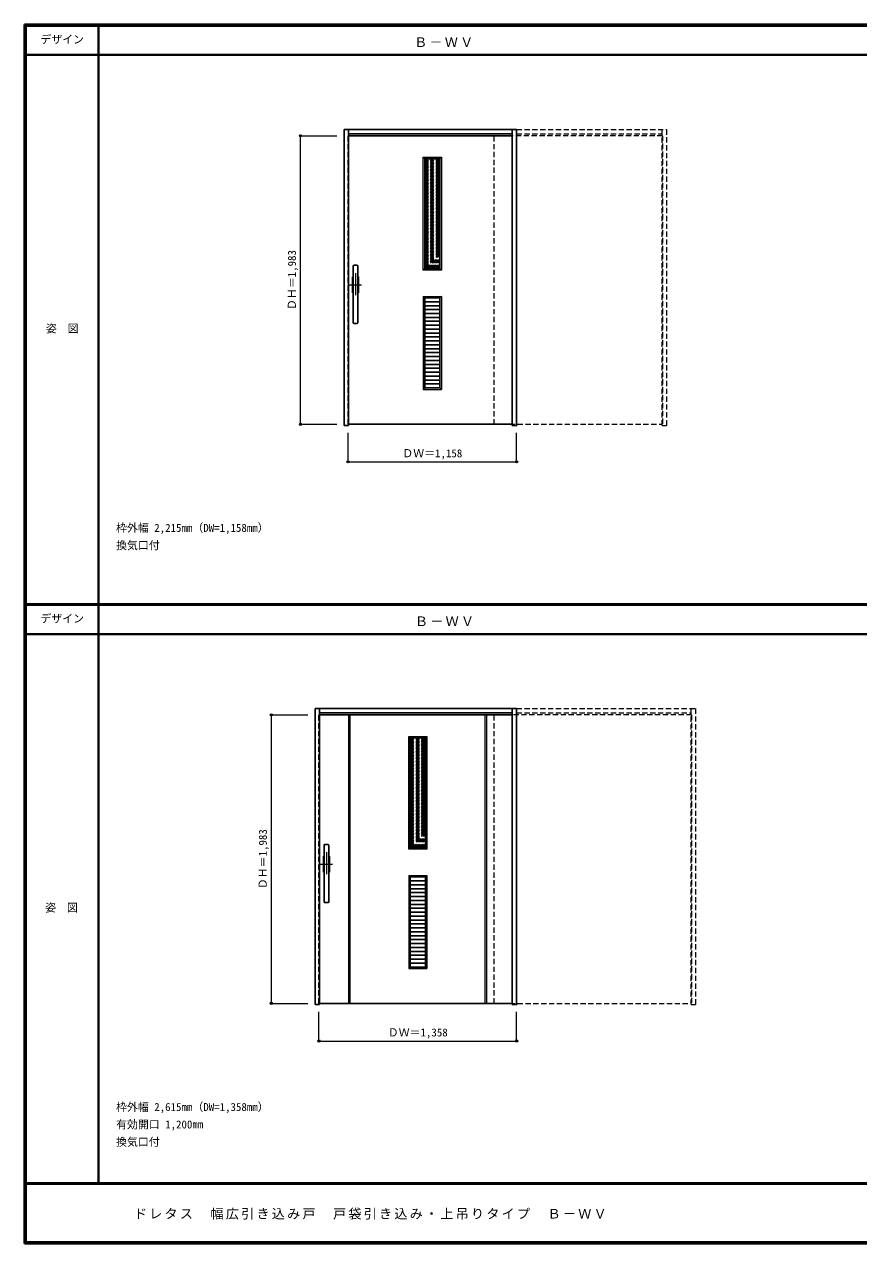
# Model space of a CAD drawing. Units: millimetres, scale not verified. Extents: x -6000 to 5700, y -4307 to 4175.
# Drawn here: x -6000 to -267, y -4205 to 4175 of the extents above; entities that cross this region are included whole.
import ezdxf
from ezdxf.enums import TextEntityAlignment as Align

# ---------------------------------------------------------------- set-up
doc = ezdxf.new("R2010")
doc.units = ezdxf.units.MM
doc.header["$LTSCALE"] = 30
doc.header["$PDMODE"] = 32
doc.header["$PDSIZE"] = 15
doc.linetypes.add('CHAIN1', pattern=[8, 5, -1, 1, -1])
doc.linetypes.add('DASHED1', pattern=[1.8, 1.2, -0.6])
for name, color, linetype, lineweight in [('0-1_通り芯', 4, 'CHAIN1', 9), ('0-2_扉', 4, 'DASHED1', 9), ('0-3_仕上げ', 3, 'Continuous', 25), ('0-4_枠', 3, 'Continuous', 25), ('0-B_寸法', 4, 'Continuous', 9), ('0-C_ハッチ', 4, 'DASHED1', 9), ('0-D_ﾊﾞｰ引き手', 3, 'Continuous', 25), ('F-1_枠', 6, 'Continuous', 40), ('F-A_文字', 7, 'Continuous', 18)]:
    doc.layers.add(name, color=color, linetype=linetype, lineweight=lineweight)
doc.layers.add('0-A_文字', color=7, linetype='Continuous')
doc.styles.add('ＭＳ ゴシック', font='')
doc.styles.get('ＭＳ ゴシック').set_extended_font_data('MS Gothic')

msp = doc.modelspace()

# ---------------------------------------------------------------- linework, layer by layer
at = {"layer": '0-1_通り芯'}
for p, q in [((-3724.5, 2465), (-3724.5, 2303)), ((-3765.5, 2384), (-3683.5, 2384)), ((-3924.5, -1515.5), (-3924.5, -1677.5)), ((-3965.5, -1596.5), (-3883.5, -1596.5))]:
    msp.add_line(p, q, dxfattribs=at)
at = {"layer": '0-2_扉'}
for p, q in [((-3772.5, 3409.5), (-3775.5, 3409.5)), ((-3775.5, 1426.5), (-3775.5, 3409.5)), ((-1614.5, 3409.5), (-2772.5, 3409.5)), ((-2772.5, 1426.5), (-2772.5, 3409.5)), ((-2617.5, 3409.5), (-2617.5, 1426.5)), ((-1614.5, 3409.5), (-1614.5, 1426.5)), ((-3772.5, 1426.5), (-3775.5, 1426.5)), ((-2772.5, 1426.5), (-1614.5, 1426.5)), ((-3972.5, -571), (-3975.5, -571)), ((-3975.5, -2554), (-3975.5, -571)), ((-2772.5, -2554), (-2772.5, -571)), ((-1414.5, -571), (-2772.5, -571)), ((-2617.5, -571), (-2617.5, -2554)), ((-1414.5, -571), (-1414.5, -2554)), ((-3972.5, -2554), (-3975.5, -2554)), ((-2772.5, -2554), (-1414.5, -2554))]:
    msp.add_line(p, q, dxfattribs=at)
at = {"layer": '0-2_扉', "color": 3, "linetype": 'Continuous', "lineweight": 25}
for p, q in [((-2647.5, 3409.5), (-3772.5, 3409.5)), ((-3772.5, 1426.5), (-2647.5, 1426.5)), ((-2647.5, -571), (-3972.5, -571)), ((-3972.5, -2554), (-2647.5, -2554))]:
    msp.add_line(p, q, dxfattribs=at)
at = {"layer": '0-3_仕上げ', "color": 7, "lineweight": 18}
for p, q in [((-3259, 3261.5), (-3249, 3251.5)), ((-3259, 3261.5), (-3134, 3261.5)), ((-3134, 3261.5), (-3144, 3251.5)), ((-3134, 3261.5), (-3134, 2486.5)), ((-3249, 2496.5), (-3259, 2486.5)), ((-3144, 2496.5), (-3134, 2486.5)), ((-3259, 2305.5), (-3259, 1666.5)), ((-3259, 2305.5), (-3249, 2295.5)), ((-3259, 2305.5), (-3134, 2305.5)), ((-3134, 2305.5), (-3144, 2295.5)), ((-3134, 2305.5), (-3134, 1666.5)), ((-3249, 1676.5), (-3259, 1666.5)), ((-3144, 1676.5), (-3134, 1666.5)), ((-3259, 1666.5), (-3134, 1666.5)), ((-3770.5, -2554), (-3770.5, -571)), ((-3760.5, -2554), (-3760.5, -571)), ((-2832.5, -2554), (-2832.5, -571)), ((-2822.5, -2554), (-2822.5, -571)), ((-3359, -719), (-3349, -729)), ((-3359, -719), (-3234, -719)), ((-3234, -719), (-3244, -729)), ((-3234, -719), (-3234, -1494)), ((-3349, -1484), (-3359, -1494)), ((-3244, -1484), (-3234, -1494)), ((-3359, -1675), (-3359, -2314)), ((-3359, -1675), (-3349, -1685)), ((-3359, -1675), (-3234, -1675)), ((-3234, -1675), (-3244, -1685)), ((-3234, -1675), (-3234, -2314)), ((-3349, -2304), (-3359, -2314)), ((-3359, -2314), (-3234, -2314)), ((-3244, -2304), (-3234, -2314))]:
    msp.add_line(p, q, dxfattribs=at)
at = {"layer": '0-3_仕上げ'}
for p, q in [((-3249, 3251.5), (-3144, 3251.5)), ((-3249, 3251.5), (-3249, 2496.5)), ((-3144, 3251.5), (-3144, 2496.5)), ((-3249, 2496.5), (-3144, 2496.5)), ((-3249, 2295.5), (-3249, 1676.5)), ((-3144, 2295.5), (-3249, 2295.5)), ((-3144, 2268.59), (-3249, 2268.59)), ((-3144, 1676.5), (-3144, 2295.5)), ((-3144, 2241.67), (-3249, 2241.67)), ((-3144, 2214.76), (-3249, 2214.76)), ((-3144, 2187.85), (-3249, 2187.85)), ((-3144, 2160.93), (-3249, 2160.93)), ((-3144, 2134.02), (-3249, 2134.02)), ((-3144, 2107.11), (-3249, 2107.11)), ((-3144, 2080.2), (-3249, 2080.2)), ((-3144, 2053.28), (-3249, 2053.28)), ((-3144, 2026.37), (-3249, 2026.37)), ((-3144, 1999.46), (-3249, 1999.46)), ((-3144, 1972.54), (-3249, 1972.54)), ((-3144, 1945.63), (-3249, 1945.63)), ((-3144, 1918.72), (-3249, 1918.72)), ((-3144, 1891.8), (-3249, 1891.8)), ((-3144, 1864.89), (-3249, 1864.89)), ((-3144, 1837.98), (-3249, 1837.98)), ((-3144, 1811.07), (-3249, 1811.07)), ((-3144, 1784.15), (-3249, 1784.15)), ((-3144, 1757.24), (-3249, 1757.24)), ((-3144, 1730.33), (-3249, 1730.33)), ((-3144, 1703.41), (-3249, 1703.41)), ((-3249, 1676.5), (-3144, 1676.5)), ((-3349, -729), (-3244, -729)), ((-3349, -729), (-3349, -1484)), ((-3244, -729), (-3244, -1484)), ((-3349, -1484), (-3244, -1484)), ((-3349, -1685), (-3349, -2304)), ((-3244, -1685), (-3349, -1685)), ((-3244, -1711.91), (-3349, -1711.91)), ((-3244, -1738.83), (-3349, -1738.83)), ((-3244, -2304), (-3244, -1685)), ((-3244, -1765.74), (-3349, -1765.74)), ((-3244, -1792.65), (-3349, -1792.65)), ((-3244, -1819.57), (-3349, -1819.57)), ((-3244, -1846.48), (-3349, -1846.48)), ((-3244, -1873.39), (-3349, -1873.39)), ((-3244, -1900.3), (-3349, -1900.3)), ((-3244, -1927.22), (-3349, -1927.22)), ((-3244, -1954.13), (-3349, -1954.13)), ((-3244, -1981.04), (-3349, -1981.04)), ((-3244, -2007.96), (-3349, -2007.96)), ((-3244, -2034.87), (-3349, -2034.87)), ((-3244, -2061.78), (-3349, -2061.78)), ((-3244, -2088.7), (-3349, -2088.7)), ((-3244, -2115.61), (-3349, -2115.61)), ((-3244, -2142.52), (-3349, -2142.52)), ((-3244, -2169.43), (-3349, -2169.43)), ((-3244, -2196.35), (-3349, -2196.35)), ((-3244, -2223.26), (-3349, -2223.26)), ((-3244, -2250.17), (-3349, -2250.17)), ((-3244, -2277.09), (-3349, -2277.09)), ((-3349, -2304), (-3244, -2304))]:
    msp.add_line(p, q, dxfattribs=at)
at = {"layer": '0-3_仕上げ', "color": 7, "lineweight": 18}
for points in [[(-3134, 2486.5), (-3259, 2486.5), (-3259, 3261.5)], [(-3234, -1494), (-3359, -1494), (-3359, -719)]]:
    msp.add_lwpolyline(points, dxfattribs=at)
at = {"layer": '0-4_枠'}
for p, q in [((-3802.5, 1418), (-3802.5, 3453)), ((-3802.5, 3453), (-2617.5, 3453)), ((-3772.5, 1418), (-3772.5, 3453)), ((-2647.5, 1418), (-2647.5, 3453)), ((-3772.5, 3423), (-2647.5, 3423)), ((-3802.5, 1418), (-3772.5, 1418)), ((-4002.5, -2562.5), (-4002.5, -527.5)), ((-4002.5, -527.5), (-2617.5, -527.5)), ((-3972.5, -2562.5), (-3972.5, -527.5)), ((-3972.5, -557.5), (-2647.5, -557.5)), ((-2647.5, -2562.5), (-2647.5, -527.5)), ((-4002.5, -2562.5), (-3972.5, -2562.5))]:
    msp.add_line(p, q, dxfattribs=at)
at = {"layer": '0-4_枠', "color": 4, "linetype": 'DASHED1', "lineweight": 9}
for p, q in [((-2617.5, 3453), (-1587.5, 3453)), ((-1617.5, 1418), (-1617.5, 3453)), ((-1587.5, 3453), (-1587.5, 1418)), ((-2617.5, 3423), (-1617.5, 3423)), ((-1617.5, 1418), (-1587.5, 1418)), ((-2617.5, -527.5), (-1387.5, -527.5)), ((-2617.5, -557.5), (-1417.5, -557.5)), ((-1417.5, -2562.5), (-1417.5, -527.5)), ((-1387.5, -527.5), (-1387.5, -2562.5)), ((-1417.5, -2562.5), (-1387.5, -2562.5))]:
    msp.add_line(p, q, dxfattribs=at)
at = {"layer": '0-4_枠'}
for points in [[(-2647.5, 1418), (-2617.5, 1418), (-2617.5, 3453)], [(-2647.5, -2562.5), (-2617.5, -2562.5), (-2617.5, -527.5)]]:
    msp.add_lwpolyline(points, dxfattribs=at)
at = {"layer": '0-B_寸法'}
for p, q in [((-4102.5, 3409.5), (-3852.5, 3409.5)), ((-4102.5, 1426.5), (-4102.5, 3409.5)), ((-4102.5, 1426.5), (-3852.5, 1426.5)), ((-3775.5, 1168), (-3775.5, 1368)), ((-2617.5, 1168), (-2617.5, 1368)), ((-3775.5, 1168), (-2617.5, 1168)), ((-4302.5, -571), (-4052.5, -571)), ((-4302.5, -2554), (-4302.5, -571)), ((-4302.5, -2554), (-4052.5, -2554)), ((-3975.5, -2812.5), (-3975.5, -2612.5)), ((-2617.5, -2812.5), (-2617.5, -2612.5)), ((-3975.5, -2812.5), (-2617.5, -2812.5))]:
    msp.add_line(p, q, dxfattribs=at)
at = {"layer": '0-B_寸法', "color": 7}
for p in [(-4102.5, 3409.5), (-4102.5, 1426.5), (-3775.5, 1168), (-2617.5, 1168), (-4302.5, -571), (-4302.5, -2554), (-3975.5, -2812.5), (-2617.5, -2812.5)]:
    msp.add_point(p, dxfattribs=at)
at = {"layer": '0-C_ハッチ'}
for p, q in [((-3249, 3147.5), (-3145, 3251.5)), ((-3249, 3157.4), (-3154.9, 3251.5)), ((-3249, 3167.3), (-3164.8, 3251.5)), ((-3249, 3177.2), (-3174.7, 3251.5)), ((-3249, 3187.1), (-3184.6, 3251.5)), ((-3249, 3197), (-3194.5, 3251.5)), ((-3249, 3206.9), (-3204.4, 3251.5)), ((-3249, 3216.8), (-3214.3, 3251.5)), ((-3249, 3226.7), (-3224.2, 3251.5)), ((-3249, 3236.6), (-3234.1, 3251.5)), ((-3249, 3246.5), (-3243.99, 3251.5)), ((-3249, 3137.6), (-3144, 3242.6)), ((-3249, 3127.7), (-3144, 3232.7)), ((-3249, 3117.8), (-3144, 3222.8)), ((-3249, 3107.9), (-3144, 3212.9)), ((-3249, 3098), (-3144, 3203)), ((-3249, 3088.1), (-3144, 3193.1)), ((-3249, 3078.2), (-3144, 3183.2)), ((-3249, 3068.3), (-3144, 3173.3)), ((-3249, 3058.4), (-3144, 3163.4)), ((-3249, 3048.51), (-3144, 3153.5)), ((-3249, 3038.61), (-3144, 3143.61)), ((-3249, 3028.71), (-3144, 3133.71)), ((-3249, 3018.81), (-3144, 3123.81)), ((-3249, 3008.91), (-3144, 3113.91)), ((-3249, 2999.01), (-3144, 3104.01)), ((-3249, 2989.11), (-3144, 3094.11)), ((-3249, 2979.21), (-3144, 3084.21)), ((-3249, 2969.31), (-3144, 3074.31)), ((-3249, 2959.41), (-3144, 3064.41)), ((-3249, 2949.51), (-3144, 3054.51)), ((-3249, 2939.61), (-3144, 3044.61)), ((-3249, 2929.71), (-3144, 3034.71)), ((-3249, 2919.81), (-3144, 3024.81)), ((-3249, 2909.91), (-3144, 3014.91)), ((-3249, 2900.01), (-3144, 3005.01)), ((-3249, 2890.11), (-3144, 2995.11)), ((-3249, 2880.21), (-3144, 2985.21)), ((-3249, 2870.31), (-3144, 2975.31)), ((-3249, 2860.41), (-3144, 2965.41)), ((-3249, 2850.52), (-3144, 2955.52)), ((-3249, 2840.62), (-3144, 2945.62)), ((-3249, 2830.72), (-3144, 2935.72)), ((-3249, 2820.82), (-3144, 2925.82)), ((-3249, 2810.92), (-3144, 2915.92)), ((-3249, 2801.02), (-3144, 2906.02)), ((-3249, 2791.12), (-3144, 2896.12)), ((-3249, 2781.22), (-3144, 2886.22)), ((-3249, 2771.32), (-3144, 2876.32)), ((-3249, 2761.42), (-3144, 2866.42)), ((-3249, 2751.52), (-3144, 2856.52)), ((-3249, 2741.62), (-3144, 2846.62)), ((-3249, 2731.72), (-3144, 2836.72)), ((-3249, 2721.82), (-3144, 2826.82)), ((-3249, 2711.92), (-3144, 2816.92)), ((-3249, 2702.02), (-3144, 2807.02)), ((-3249, 2692.12), (-3144, 2797.12)), ((-3249, 2682.22), (-3144, 2787.22)), ((-3249, 2672.32), (-3144, 2777.32)), ((-3249, 2662.42), (-3144, 2767.42)), ((-3249, 2652.53), (-3144, 2757.53)), ((-3249, 2642.63), (-3144, 2747.63)), ((-3249, 2632.73), (-3144, 2737.73)), ((-3249, 2622.83), (-3144, 2727.83)), ((-3249, 2612.93), (-3144, 2717.93)), ((-3249, 2603.03), (-3144, 2708.03)), ((-3249, 2593.13), (-3144, 2698.13)), ((-3249, 2583.23), (-3144, 2688.23)), ((-3249, 2573.33), (-3144, 2678.33)), ((-3249, 2563.43), (-3144, 2668.43)), ((-3249, 2553.53), (-3144, 2658.53)), ((-3249, 2543.63), (-3144, 2648.63)), ((-3249, 2533.73), (-3144, 2638.73)), ((-3249, 2523.83), (-3144, 2628.83)), ((-3249, 2513.93), (-3144, 2618.93)), ((-3249, 2504.03), (-3144, 2609.03)), ((-3246.63, 2496.5), (-3144, 2599.13)), ((-3236.73, 2496.5), (-3144, 2589.23)), ((-3226.83, 2496.5), (-3144, 2579.33)), ((-3216.93, 2496.5), (-3144, 2569.43)), ((-3207.04, 2496.5), (-3144, 2559.54)), ((-3197.14, 2496.5), (-3144, 2549.64)), ((-3187.24, 2496.5), (-3144, 2539.74)), ((-3177.34, 2496.5), (-3144, 2529.84)), ((-3167.44, 2496.5), (-3144, 2519.94)), ((-3157.54, 2496.5), (-3144, 2510.04)), ((-3147.64, 2496.5), (-3144, 2500.14)), ((-3349, -833), (-3245, -729)), ((-3349, -823.1), (-3254.9, -729)), ((-3349, -813.2), (-3264.8, -729)), ((-3349, -803.3), (-3274.7, -729)), ((-3349, -793.4), (-3284.6, -729)), ((-3349, -783.5), (-3294.5, -729)), ((-3349, -773.6), (-3304.4, -729)), ((-3349, -763.7), (-3314.3, -729)), ((-3349, -753.8), (-3324.2, -729)), ((-3349, -743.9), (-3334.1, -729)), ((-3349, -734), (-3343.99, -729)), ((-3349, -842.9), (-3244, -737.9)), ((-3349, -852.8), (-3244, -747.8)), ((-3349, -862.7), (-3244, -757.7)), ((-3349, -872.6), (-3244, -767.6)), ((-3349, -882.5), (-3244, -777.5)), ((-3349, -892.4), (-3244, -787.4)), ((-3349, -902.3), (-3244, -797.3)), ((-3349, -912.2), (-3244, -807.2)), ((-3349, -922.1), (-3244, -817.1)), ((-3349, -931.99), (-3244, -827)), ((-3349, -941.89), (-3244, -836.89)), ((-3349, -951.79), (-3244, -846.79)), ((-3349, -961.69), (-3244, -856.69)), ((-3349, -971.59), (-3244, -866.59)), ((-3349, -981.49), (-3244, -876.49)), ((-3349, -991.39), (-3244, -886.39)), ((-3349, -1001.29), (-3244, -896.29)), ((-3349, -1011.19), (-3244, -906.19)), ((-3349, -1021.09), (-3244, -916.09)), ((-3349, -1030.99), (-3244, -925.99)), ((-3349, -1040.89), (-3244, -935.89)), ((-3349, -1050.79), (-3244, -945.79)), ((-3349, -1060.69), (-3244, -955.69)), ((-3349, -1070.59), (-3244, -965.59)), ((-3349, -1080.49), (-3244, -975.49)), ((-3349, -1090.39), (-3244, -985.39)), ((-3349, -1100.29), (-3244, -995.29)), ((-3349, -1110.19), (-3244, -1005.19)), ((-3349, -1120.09), (-3244, -1015.09)), ((-3349, -1129.98), (-3244, -1024.98)), ((-3349, -1139.88), (-3244, -1034.88)), ((-3349, -1149.78), (-3244, -1044.78)), ((-3349, -1159.68), (-3244, -1054.68)), ((-3349, -1169.58), (-3244, -1064.58)), ((-3349, -1179.48), (-3244, -1074.48)), ((-3349, -1189.38), (-3244, -1084.38)), ((-3349, -1199.28), (-3244, -1094.28)), ((-3349, -1209.18), (-3244, -1104.18)), ((-3349, -1219.08), (-3244, -1114.08)), ((-3349, -1228.98), (-3244, -1123.98)), ((-3349, -1238.88), (-3244, -1133.88)), ((-3349, -1248.78), (-3244, -1143.78)), ((-3349, -1258.68), (-3244, -1153.68)), ((-3349, -1268.58), (-3244, -1163.58)), ((-3349, -1278.48), (-3244, -1173.48)), ((-3349, -1288.38), (-3244, -1183.38)), ((-3349, -1298.28), (-3244, -1193.28)), ((-3349, -1308.18), (-3244, -1203.18)), ((-3349, -1318.08), (-3244, -1213.08)), ((-3349, -1327.97), (-3244, -1222.97)), ((-3349, -1337.87), (-3244, -1232.87)), ((-3349, -1347.77), (-3244, -1242.77)), ((-3349, -1357.67), (-3244, -1252.67)), ((-3349, -1367.57), (-3244, -1262.57)), ((-3349, -1377.47), (-3244, -1272.47)), ((-3349, -1387.37), (-3244, -1282.37)), ((-3349, -1397.27), (-3244, -1292.27)), ((-3349, -1407.17), (-3244, -1302.17)), ((-3349, -1417.07), (-3244, -1312.07)), ((-3349, -1426.97), (-3244, -1321.97)), ((-3349, -1436.87), (-3244, -1331.87)), ((-3349, -1446.77), (-3244, -1341.77)), ((-3349, -1456.67), (-3244, -1351.67)), ((-3349, -1466.57), (-3244, -1361.57)), ((-3349, -1476.47), (-3244, -1371.47)), ((-3346.63, -1484), (-3244, -1381.37)), ((-3336.73, -1484), (-3244, -1391.27)), ((-3326.83, -1484), (-3244, -1401.17)), ((-3316.93, -1484), (-3244, -1411.07)), ((-3307.04, -1484), (-3244, -1420.96)), ((-3297.14, -1484), (-3244, -1430.86)), ((-3287.24, -1484), (-3244, -1440.76)), ((-3277.34, -1484), (-3244, -1450.66)), ((-3267.44, -1484), (-3244, -1460.56)), ((-3257.54, -1484), (-3244, -1470.46)), ((-3247.64, -1484), (-3244, -1480.36))]:
    msp.add_line(p, q, dxfattribs=at)
at = {"layer": '0-D_ﾊﾞｰ引き手'}
for p, q in [((-3740.5, 2124), (-3740.5, 2514)), ((-3713.5, 2519), (-3735.5, 2519)), ((-3708.5, 2124), (-3708.5, 2514)), ((-3745.5, 2329), (-3745.5, 2439)), ((-3745.5, 2439), (-3740.5, 2439)), ((-3708.5, 2439), (-3703.5, 2439)), ((-3703.5, 2439), (-3703.5, 2329)), ((-3740.5, 2329), (-3745.5, 2329)), ((-3703.5, 2329), (-3708.5, 2329)), ((-3735.5, 2119), (-3713.5, 2119)), ((-3940.5, -1856.5), (-3940.5, -1466.5)), ((-3913.5, -1461.5), (-3935.5, -1461.5)), ((-3908.5, -1856.5), (-3908.5, -1466.5)), ((-3945.5, -1651.5), (-3945.5, -1541.5)), ((-3945.5, -1541.5), (-3940.5, -1541.5)), ((-3908.5, -1541.5), (-3903.5, -1541.5)), ((-3903.5, -1541.5), (-3903.5, -1651.5)), ((-3940.5, -1651.5), (-3945.5, -1651.5)), ((-3903.5, -1651.5), (-3908.5, -1651.5)), ((-3935.5, -1861.5), (-3913.5, -1861.5))]:
    msp.add_line(p, q, dxfattribs=at)
for centre, start, end in [((-3735.5, 2514), 90, 180), ((-3713.5, 2514), 0, 90), ((-3735.5, 2124), 180, 270), ((-3713.5, 2124), 270, 0), ((-3935.5, -1466.5), 90, 180), ((-3913.5, -1466.5), 0, 90), ((-3935.5, -1856.5), 180, 270), ((-3913.5, -1856.5), 270, 0)]:
    msp.add_arc(centre, 5, start, end, dxfattribs=at)
at = {"layer": 'F-1_枠'}
for p, q in [((-6000, 4175), (5700, 4175)), ((-6000, 4175), (-6000, -4205)), ((-6000, 4170), (5700, 4170)), ((-6000, 4165), (5700, 4165)), ((-5995, 4175), (-5995, -4205)), ((-5990, 4175), (-5990, -4205)), ((-5490, 4175), (-5490, -3790)), ((-6000, 3965), (5700, 3965)), ((-5990, 190.5), (5690, 190.5)), ((-5990, 187.5), (5690, 187.5)), ((-5990, 184.5), (5690, 184.5)), ((-5990, -15.5), (5690, -15.5)), ((5700, -3790), (-6000, -3790)), ((5700, -3795), (-6000, -3795)), ((5700, -4195), (-6000, -4195)), ((5700, -4200), (-6000, -4200)), ((5700, -4205), (-6000, -4205))]:
    msp.add_line(p, q, dxfattribs=at)

# ---------------------------------------------------------------- texts
at = {"layer": '0-A_文字', "style": 'ＭＳ ゴシック'}
for s, p in [('枠外幅 2,215mm（DW=1,158mm）', (-5370, 670.5)), ('換気口付', (-5370, 550.5)), ('枠外幅 2,615mm（DW=1,358mm）', (-5370, -3310)), ('有効開口 1,200㎜', (-5370, -3430)), ('換気口付', (-5370, -3550))]:
    msp.add_text(s, height=54.99, dxfattribs=at).set_placement(p, align=Align.BOTTOM_LEFT)
at = {"layer": '0-A_文字', "char_height": 65.98, "attachment_point": 7, "style": 'ＭＳ ゴシック'}
for insert in [(-3321.29, 4020), (-3316.08, 39.5)]:
    msp.add_mtext('\\T1.17;Ｂ－ＷＶ', dxfattribs=dict(at, insert=insert))
at = {"layer": '0-B_寸法', "color": 7, "style": 'ＭＳ ゴシック'}
for p in [(-4117.5, 2211.75), (-4317.5, -1768.75)]:
    msp.add_text('ＤＨ＝1,983', height=54.99, rotation=90, dxfattribs=at).set_placement(p, align=Align.BOTTOM_LEFT)
for s, p in [('ＤＷ＝1,158', (-3402.75, 1183)), ('ＤＷ＝1,358', (-3502.75, -2797.5))]:
    msp.add_text(s, height=54.99, dxfattribs=at).set_placement(p, align=Align.BOTTOM_LEFT)
at = {"layer": 'F-A_文字', "style": 'ＭＳ ゴシック'}
for s, p in [('デザイン', (-5890, 4027.5)), ('姿\u3000図', (-5852.5, 2040.25)), ('デザイン', (-5890, 47)), ('姿\u3000図', (-5857.5, -1940.25))]:
    msp.add_text(s, height=54.99, dxfattribs=at).set_placement(p, align=Align.BOTTOM_LEFT)
at = {"layer": 'F-A_文字', "insert": (-5247.55, -4040), "char_height": 65.98, "attachment_point": 7, "style": 'ＭＳ ゴシック'}
msp.add_mtext('\\T1.17;ドレタス\u3000幅広引き込み戸\u3000戸袋引き込み・上吊りタイプ\u3000Ｂ－ＷＶ', dxfattribs=at)

doc.saveas('drawing.dxf')
